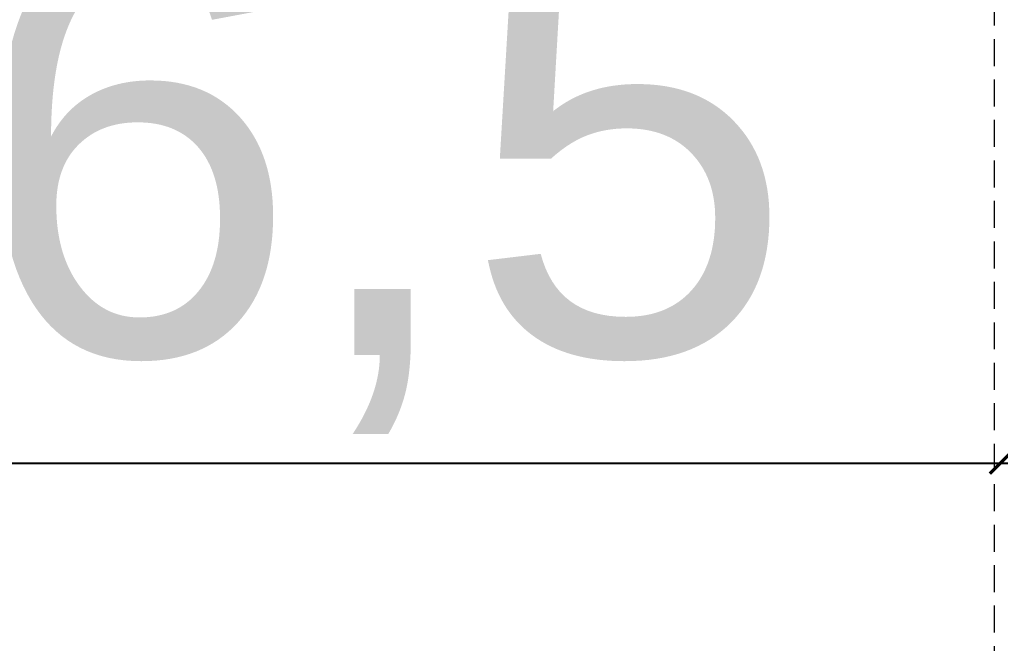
# Model space of a CAD drawing. Header units: millimetres. Extents: x 5622 to 8918, y 2044 to 6634.
# Drawn here: x 7214.6 to 7445.3, y 2625.7 to 2772.5 of the extents above; entities that cross this region are included whole.
import ezdxf

# ---------------------------------------------------------------- set-up
doc = ezdxf.new("R2010")
doc.units = ezdxf.units.MM
doc.linetypes.add('NASCOSTA', pattern=[9.525, 6.35, -3.175])
doc.layers.add('DS_ST_quote 1_50', color=7, linetype='Continuous')
doc.layers.add('F_ARREDI', color=7, linetype='Continuous', lineweight=5)
doc.layers.add('F_Proiezioni', color=253, linetype='NASCOSTA', lineweight=9)
doc.styles.add('ARIAL', font='arial.ttf')
doc.dimstyles.new('ISO-100', dxfattribs={"dimtxt": 100, "dimasz": 5, "dimexe": 0.25, "dimexo": 6, "dimgap": 6, "dimtad": 1, "dimtxsty": 'ARIAL', "dimblk": 'ARCHTICK', "dimcen": 2.5, "dimdle": 15, "dimse1": 1, "dimse2": 1, "dimclrd": 256, "dimclre": 256, "dimclrt": 256, "dimadec": 0, "dimazin": 0, "dimtfac": 1, "dimtmove": 0, "dimatfit": 3, "dimldrblk": 'ARCHTICK', "dimfxl": 1, "dimlwd": -1, "dimlwe": -1, "dimarcsym": 0})

# ---------------------------------------------------------------- blocks, each defined once
blk = doc.blocks.new('MOBILE_ingresso-living_rev.01_pianta')
at = {"layer": 'F_Proiezioni'}
blk.add_line((2571.77, -10906.34), (3021.77, -10906.34), dxfattribs=at)
blk.add_arc((2571.77, -10898.84), 450, 270, 0, dxfattribs=at)
blk = doc.blocks.new('_ArchTick')
at = {"color": 0, "linetype": 'ByBlock', "const_width": 0.15}
blk.add_lwpolyline([(-0.5, -0.5), (0.5, 0.5)], dxfattribs=at)
blk = doc.blocks.new('*D20')
at = {"layer": 'Defpoints', "color": 0, "transparency": 16777216}
for p in [(6998.85, 2911.85), (7445.35, 2911.85), (7445.35, 2668.18)]:
    blk.add_point(p, dxfattribs=at)
at = {"layer": 'DS_ST_quote 1_50', "transparency": 16777216}
blk.add_line((6983.85, 2668.18), (7460.35, 2668.18), dxfattribs=at)
at = {"layer": 'DS_ST_quote 1_50', "transparency": 16777216, "xscale": 5, "yscale": 5, "zscale": 5, "rotation": 180}
blk.add_blockref('_ArchTick', (6998.85, 2668.18), dxfattribs=at)
at = {"layer": 'DS_ST_quote 1_50', "transparency": 16777216, "xscale": 5, "yscale": 5, "zscale": 5}
blk.add_blockref('_ArchTick', (7445.35, 2668.18), dxfattribs=at)
at = {"layer": 'DS_ST_quote 1_50', "transparency": 16777216, "insert": (7222.1, 2734.28), "char_height": 100, "attachment_point": 5, "style": 'ARIAL'}
blk.add_mtext('446,5', dxfattribs=at)
blk = doc.blocks.new('*D22')
at = {"layer": 'Defpoints', "color": 0, "transparency": 16777216}
for p in [(7445.35, 2892.85), (7805.35, 2892.85), (7805.35, 2668.18)]:
    blk.add_point(p, dxfattribs=at)
at = {"layer": 'DS_ST_quote 1_50', "transparency": 16777216}
blk.add_line((7430.35, 2668.18), (7820.35, 2668.18), dxfattribs=at)
at = {"layer": 'DS_ST_quote 1_50', "transparency": 16777216, "xscale": 5, "yscale": 5, "zscale": 5, "rotation": 180}
blk.add_blockref('_ArchTick', (7445.35, 2668.18), dxfattribs=at)
at = {"layer": 'DS_ST_quote 1_50', "transparency": 16777216, "xscale": 5, "yscale": 5, "zscale": 5}
blk.add_blockref('_ArchTick', (7805.35, 2668.18), dxfattribs=at)
at = {"layer": 'DS_ST_quote 1_50', "transparency": 16777216, "insert": (7625.35, 2725.27), "char_height": 100, "attachment_point": 5, "style": 'ARIAL'}
blk.add_mtext('360', dxfattribs=at)

msp = doc.modelspace()

# ---------------------------------------------------------------- block references
at = {"layer": 'F_ARREDI', "rotation": 270}
msp.add_blockref('MOBILE_ingresso-living_rev.01_pianta', (18350.188, 5482.618), dxfattribs=at)

# ---------------------------------------------------------------- dimensions: what is measured, and where the dimension line sits
at = {"layer": 'DS_ST_quote 1_50', "color": 4}
for base, p1, p2, picture, middle in [((7445.348, 2668.181), (6998.848, 2911.851), (7445.348, 2911.851), '*D20', (7222.098, 2734.277)), ((7805.348, 2668.181), (7445.348, 2892.851), (7805.348, 2892.851), '*D22', (7625.348, 2725.273))]:
    dim = msp.add_linear_dim(base=base, p1=p1, p2=p2, dimstyle='ISO-100', dxfattribs=at)
    dim.commit()
    dim.dimension.update_dxf_attribs({"geometry": picture, "text_midpoint": middle})

doc.saveas('drawing.dxf')
